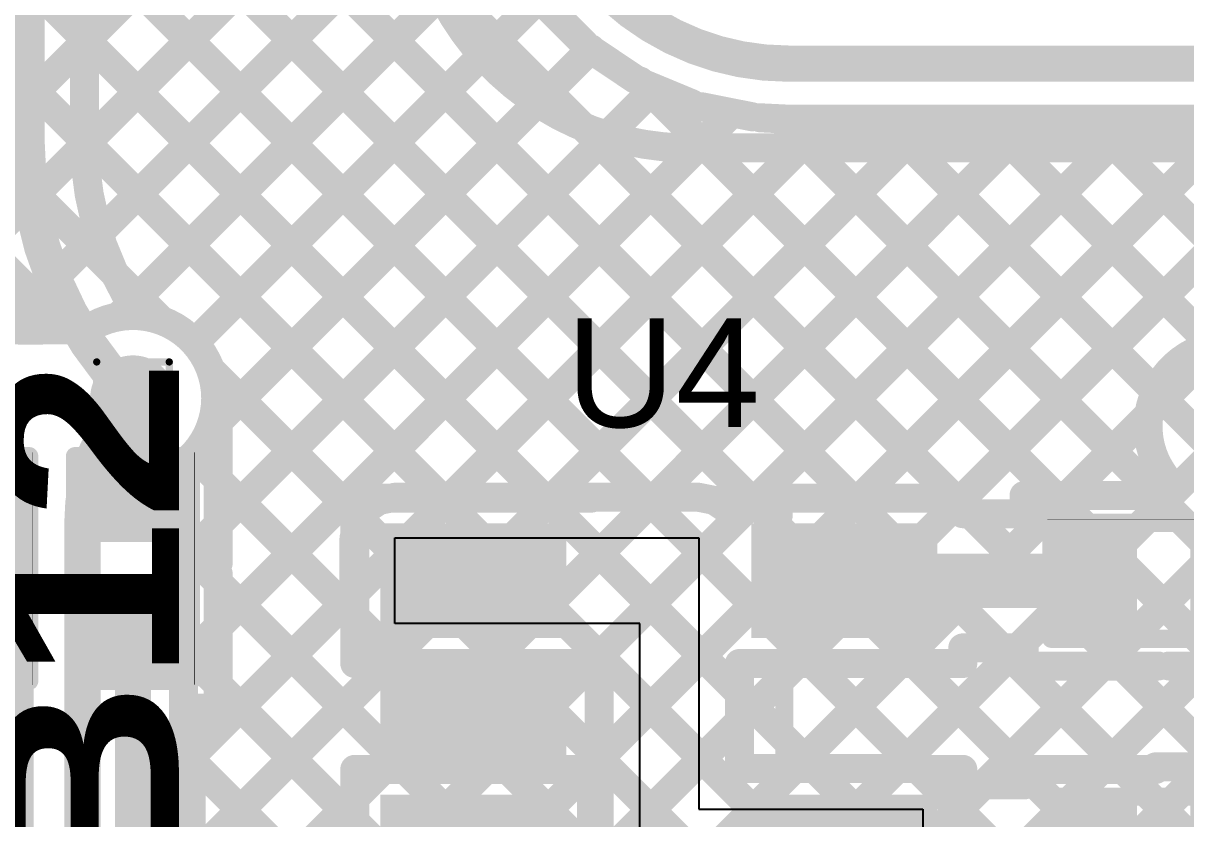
# Model space of a CAD drawing. Header units: inches. Extents: x -17 to 443, y -40 to 218.
# Drawn here: x 104.4 to 112.54, y 156.57 to 162.14 of the extents above; entities that cross this region are included whole.
import ezdxf

# ---------------------------------------------------------------- set-up
doc = ezdxf.new("R2010")
doc.units = ezdxf.units.IN
for name, color, linetype in [('Board Outline', 216, 'Continuous'), ('Bottom Layer', 5, 'Continuous'), ('Drill Drawing', 1, 'Continuous'), ('Fabrication', 76, 'Continuous'), ('Top Layer', 1, 'Continuous'), ('Top Overlay', 2, 'Continuous'), ('Top Paste', 8, 'Continuous'), ('Top Solder', 216, 'Continuous'), ('Via Holes', 16, 'Continuous')]:
    doc.layers.add(name, color=color, linetype=linetype)
doc.styles.add('Arial', font='', dxfattribs={"height": 0.2})
doc.styles.add('Arial Black_Bold', font='', dxfattribs={"height": 0.2})
doc.styles.get('Arial').set_extended_font_data('Arial')
doc.styles.get('Arial Black_Bold').set_extended_font_data('Arial Black', bold=True)

# ---------------------------------------------------------------- blocks, each defined once
blk = doc.blocks.new('S______B______0402_13')
at = {"layer": 'Top Layer'}
for points in [[(-0.6985, -0.3175), (-0.6985, 0.3175), (-0.2413, 0.3175), (-0.2413, -0.3175)], [(0.2413, -0.3175), (0.2413, 0.3175), (0.6985, 0.3175), (0.6985, -0.3175)]]:
    blk.add_hatch(color=1, dxfattribs=at).paths.add_polyline_path(points)
at = {"layer": 'Top Paste'}
for points in [[(-0.6985, -0.3175), (-0.6985, 0.3175), (-0.2413, 0.3175), (-0.2413, -0.3175)], [(0.2413, -0.3175), (0.2413, 0.3175), (0.6985, 0.3175), (0.6985, -0.3175)]]:
    blk.add_hatch(color=8, dxfattribs=at).paths.add_polyline_path(points)
at = {"layer": 'Top Solder'}
for points in [[(-0.7535, -0.3725), (-0.7535, 0.3725), (-0.1863, 0.3725), (-0.1863, -0.3725)], [(0.1863, -0.3725), (0.1863, 0.3725), (0.7535, 0.3725), (0.7535, -0.3725)]]:
    blk.add_hatch(color=216, dxfattribs=at).paths.add_polyline_path(points)
at = {"layer": 'Top Overlay'}
for points, const_width in [([(0.7874, 0.4064), (-0.7874, 0.4064)], 0.127), ([(-0.7874, 0.4064), (-0.7874, -0.4064)], 0.127), ([(0.7874, 0.4064), (0.7874, -0.4064)], 0.127), ([(0.7874, -0.4064), (-0.7874, -0.4064)], 0.127), ([(0.8128, -0.4318), (-0.8128, -0.4318)], 0.00323)]:
    blk.add_lwpolyline(points, dxfattribs=dict(at, const_width=const_width))
for points, const_width in [([(-0.8191, 0.4064, 1), (-0.7556, 0.4064, 1)], 0.0635), ([(-0.8191, 0.4064, 1), (-0.7556, 0.4064, 1)], 0.0635), ([(0.7556, 0.4064, 1), (0.8191, 0.4064, 1)], 0.0635), ([(0.7556, 0.4064, 1), (0.8191, 0.4064, 1)], 0.0635), ([(-0.8191, -0.4064, 1), (-0.7556, -0.4064, 1)], 0.0635), ([(-0.8191, -0.4064, 1), (-0.7556, -0.4064, 1)], 0.0635), ([(0.7556, -0.4064, 1), (0.8191, -0.4064, 1)], 0.0635), ([(0.7556, -0.4064, 1), (0.8191, -0.4064, 1)], 0.0635), ([(-0.8136, -0.4318, 1), (-0.812, -0.4318, 1)], 0.00161), ([(0.812, -0.4318, 1), (0.8136, -0.4318, 1)], 0.00161)]:
    blk.add_lwpolyline(points, format="xyb", close=True, dxfattribs=dict(at, const_width=const_width))
at = {"layer": 'Top Overlay', "style": 'Arial Black_Bold'}
blk.add_text('SB9', height=1.27, rotation=-180, dxfattribs=at).set_placement((-1.1726, 0.4156))
blk = doc.blocks.new('SOT_23_5_83')
at = {"layer": 'Top Layer'}
for points in [[(-1.85, 1.25), (-0.75, 1.25), (-0.75, 0.65), (-1.85, 0.65)], [(0.75, 1.25), (1.85, 1.25), (1.85, 0.65), (0.75, 0.65)], [(-1.85, 0.3), (-0.75, 0.3), (-0.75, -0.3), (-1.85, -0.3)], [(-1.85, -0.65), (-0.75, -0.65), (-0.75, -1.25), (-1.85, -1.25)], [(0.75, -0.65), (1.85, -0.65), (1.85, -1.25), (0.75, -1.25)]]:
    blk.add_hatch(color=1, dxfattribs=at).paths.add_polyline_path(points)
at = {"layer": 'Top Paste'}
for points in [[(-1.85, 1.25), (-0.75, 1.25), (-0.75, 0.65), (-1.85, 0.65)], [(0.75, 1.25), (1.85, 1.25), (1.85, 0.65), (0.75, 0.65)], [(-1.85, 0.3), (-0.75, 0.3), (-0.75, -0.3), (-1.85, -0.3)], [(-1.85, -0.65), (-0.75, -0.65), (-0.75, -1.25), (-1.85, -1.25)], [(0.75, -0.65), (1.85, -0.65), (1.85, -1.25), (0.75, -1.25)]]:
    blk.add_hatch(color=8, dxfattribs=at).paths.add_polyline_path(points)
at = {"layer": 'Top Solder'}
for points in [[(-1.9516, 1.3516), (-0.6484, 1.3516), (-0.6484, 0.5484), (-1.9516, 0.5484)], [(0.6484, 1.3516), (1.9516, 1.3516), (1.9516, 0.5484), (0.6484, 0.5484)], [(-1.9516, 0.4016), (-0.6484, 0.4016), (-0.6484, -0.4016), (-1.9516, -0.4016)], [(-1.9516, -0.5484), (-0.6484, -0.5484), (-0.6484, -1.3516), (-1.9516, -1.3516)], [(0.6484, -0.5484), (1.9516, -0.5484), (1.9516, -1.3516), (0.6484, -1.3516)]]:
    blk.add_hatch(color=216, dxfattribs=at).paths.add_polyline_path(points)
at = {"layer": 'Top Overlay', "const_width": 0.127}
for points in [[(-0.879, 1.4986), (0.8736, 1.4986)], [(-0.879, 1.3986), (-0.879, 1.4986)], [(0.8736, 1.4986), (0.8736, 1.3986)], [(-2.1336, 1.0668), (-2.0066, 0.9398)], [(-2.1336, 0.8128), (-2.1336, 1.0668)], [(-2.1336, 0.8128), (-2.0066, 0.9398)], [(0.88, 0.44), (0.88, -0.418)], [(-0.879, -1.4986), (-0.879, -1.3986)], [(0.8736, -1.4986), (0.8736, -1.3986)], [(-0.879, -1.4986), (0.8736, -1.4986)]]:
    blk.add_lwpolyline(points, dxfattribs=at)
at = {"layer": 'Top Overlay', "const_width": 0.0635}
for points in [[(-0.9108, 1.4986, 1), (-0.8473, 1.4986, 1)], [(-0.9108, 1.4986, 1), (-0.8473, 1.4986, 1)], [(0.8418, 1.4986, 1), (0.9053, 1.4986, 1)], [(0.8418, 1.4986, 1), (0.9053, 1.4986, 1)], [(-0.9108, 1.3986, 1), (-0.8473, 1.3986, 1)], [(0.8418, 1.3986, 1), (0.9053, 1.3986, 1)], [(-2.1654, 1.0668, 1), (-2.1019, 1.0668, 1)], [(-2.1654, 1.0668, 1), (-2.1019, 1.0668, 1)], [(-2.0383, 0.9398, 1), (-1.9748, 0.9398, 1)], [(-2.0383, 0.9398, 1), (-1.9748, 0.9398, 1)], [(-2.1654, 0.8128, 1), (-2.1019, 0.8128, 1)], [(-2.1654, 0.8128, 1), (-2.1019, 0.8128, 1)], [(0.8483, 0.44, 1), (0.9118, 0.44, 1)], [(0.8483, -0.418, 1), (0.9118, -0.418, 1)], [(-0.9108, -1.3986, 1), (-0.8473, -1.3986, 1)], [(0.8418, -1.3986, 1), (0.9053, -1.3986, 1)], [(-0.9108, -1.4986, 1), (-0.8473, -1.4986, 1)], [(-0.9108, -1.4986, 1), (-0.8473, -1.4986, 1)], [(0.8418, -1.4986, 1), (0.9053, -1.4986, 1)], [(0.8418, -1.4986, 1), (0.9053, -1.4986, 1)]]:
    blk.add_lwpolyline(points, format="xyb", close=True, dxfattribs=at)
blk = doc.blocks.new('S______B______0402_137')
at = {"layer": 'Top Layer'}
for points in [[(-0.6985, -0.3175), (-0.6985, 0.3175), (-0.2413, 0.3175), (-0.2413, -0.3175)], [(0.2413, -0.3175), (0.2413, 0.3175), (0.6985, 0.3175), (0.6985, -0.3175)]]:
    blk.add_hatch(color=1, dxfattribs=at).paths.add_polyline_path(points)
at = {"layer": 'Top Paste'}
for points in [[(-0.6985, -0.3175), (-0.6985, 0.3175), (-0.2413, 0.3175), (-0.2413, -0.3175)], [(0.2413, -0.3175), (0.2413, 0.3175), (0.6985, 0.3175), (0.6985, -0.3175)]]:
    blk.add_hatch(color=8, dxfattribs=at).paths.add_polyline_path(points)
at = {"layer": 'Top Solder'}
for points in [[(-0.7535, -0.3725), (-0.7535, 0.3725), (-0.1863, 0.3725), (-0.1863, -0.3725)], [(0.1863, -0.3725), (0.1863, 0.3725), (0.7535, 0.3725), (0.7535, -0.3725)]]:
    blk.add_hatch(color=216, dxfattribs=at).paths.add_polyline_path(points)
at = {"layer": 'Top Overlay'}
for points, const_width in [([(-0.7874, 0.4064), (0.7874, 0.4064)], 0.127), ([(-0.7874, -0.4064), (-0.7874, 0.4064)], 0.127), ([(0.7874, -0.4064), (0.7874, 0.4064)], 0.127), ([(-0.7874, -0.4064), (0.7874, -0.4064)], 0.127), ([(-0.8128, -0.4318), (0.8128, -0.4318)], 0.00323)]:
    blk.add_lwpolyline(points, dxfattribs=dict(at, const_width=const_width))
for points, const_width in [([(-0.8191, 0.4064, 1), (-0.7556, 0.4064, 1)], 0.0635), ([(-0.8191, 0.4064, 1), (-0.7556, 0.4064, 1)], 0.0635), ([(0.7556, 0.4064, 1), (0.8191, 0.4064, 1)], 0.0635), ([(0.7556, 0.4064, 1), (0.8191, 0.4064, 1)], 0.0635), ([(-0.8191, -0.4064, 1), (-0.7556, -0.4064, 1)], 0.0635), ([(-0.8191, -0.4064, 1), (-0.7556, -0.4064, 1)], 0.0635), ([(0.7556, -0.4064, 1), (0.8191, -0.4064, 1)], 0.0635), ([(0.7556, -0.4064, 1), (0.8191, -0.4064, 1)], 0.0635), ([(-0.8136, -0.4318, 1), (-0.812, -0.4318, 1)], 0.00161), ([(0.812, -0.4318, 1), (0.8136, -0.4318, 1)], 0.00161)]:
    blk.add_lwpolyline(points, format="xyb", close=True, dxfattribs=dict(at, const_width=const_width))
blk = doc.blocks.new('S______B______0402_151')
at = {"layer": 'Top Layer'}
for points in [[(-0.6985, -0.3175), (-0.6985, 0.3175), (-0.2413, 0.3175), (-0.2413, -0.3175)], [(0.2413, -0.3175), (0.2413, 0.3175), (0.6985, 0.3175), (0.6985, -0.3175)]]:
    blk.add_hatch(color=1, dxfattribs=at).paths.add_polyline_path(points)
at = {"layer": 'Top Paste'}
for points in [[(-0.6985, -0.3175), (-0.6985, 0.3175), (-0.2413, 0.3175), (-0.2413, -0.3175)], [(0.2413, -0.3175), (0.2413, 0.3175), (0.6985, 0.3175), (0.6985, -0.3175)]]:
    blk.add_hatch(color=8, dxfattribs=at).paths.add_polyline_path(points)
at = {"layer": 'Top Solder'}
for points in [[(-0.7535, -0.3725), (-0.7535, 0.3725), (-0.1863, 0.3725), (-0.1863, -0.3725)], [(0.1863, -0.3725), (0.1863, 0.3725), (0.7535, 0.3725), (0.7535, -0.3725)]]:
    blk.add_hatch(color=216, dxfattribs=at).paths.add_polyline_path(points)
at = {"layer": 'Top Overlay'}
for points, const_width in [([(-0.7874, 0.4064), (0.7874, 0.4064)], 0.127), ([(-0.7874, 0.4064), (-0.7874, -0.4064)], 0.127), ([(0.7874, 0.4064), (0.7874, -0.4064)], 0.127), ([(-0.7874, -0.4064), (0.7874, -0.4064)], 0.127), ([(-0.8128, -0.4318), (0.8128, -0.4318)], 0.00323)]:
    blk.add_lwpolyline(points, dxfattribs=dict(at, const_width=const_width))
for points, const_width in [([(-0.8191, 0.4064, 1), (-0.7556, 0.4064, 1)], 0.0635), ([(-0.8191, 0.4064, 1), (-0.7556, 0.4064, 1)], 0.0635), ([(0.7556, 0.4064, 1), (0.8191, 0.4064, 1)], 0.0635), ([(0.7556, 0.4064, 1), (0.8191, 0.4064, 1)], 0.0635), ([(-0.8191, -0.4064, 1), (-0.7556, -0.4064, 1)], 0.0635), ([(-0.8191, -0.4064, 1), (-0.7556, -0.4064, 1)], 0.0635), ([(0.7556, -0.4064, 1), (0.8191, -0.4064, 1)], 0.0635), ([(0.7556, -0.4064, 1), (0.8191, -0.4064, 1)], 0.0635), ([(-0.8136, -0.4318, 1), (-0.812, -0.4318, 1)], 0.00161), ([(0.812, -0.4318, 1), (0.8136, -0.4318, 1)], 0.00161)]:
    blk.add_lwpolyline(points, format="xyb", close=True, dxfattribs=dict(at, const_width=const_width))
blk = doc.blocks.new('S______B______0402_152')
at = {"layer": 'Top Layer'}
for points in [[(-0.6985, -0.3175), (-0.6985, 0.3175), (-0.2413, 0.3175), (-0.2413, -0.3175)], [(0.2413, -0.3175), (0.2413, 0.3175), (0.6985, 0.3175), (0.6985, -0.3175)]]:
    blk.add_hatch(color=1, dxfattribs=at).paths.add_polyline_path(points)
at = {"layer": 'Top Paste'}
for points in [[(-0.6985, -0.3175), (-0.6985, 0.3175), (-0.2413, 0.3175), (-0.2413, -0.3175)], [(0.2413, -0.3175), (0.2413, 0.3175), (0.6985, 0.3175), (0.6985, -0.3175)]]:
    blk.add_hatch(color=8, dxfattribs=at).paths.add_polyline_path(points)
at = {"layer": 'Top Solder'}
for points in [[(-0.7535, -0.3725), (-0.7535, 0.3725), (-0.1863, 0.3725), (-0.1863, -0.3725)], [(0.1863, -0.3725), (0.1863, 0.3725), (0.7535, 0.3725), (0.7535, -0.3725)]]:
    blk.add_hatch(color=216, dxfattribs=at).paths.add_polyline_path(points)
at = {"layer": 'Top Overlay'}
for points, const_width in [([(-0.7874, 0.4064), (-0.7874, -0.4064)], 0.127), ([(-0.7874, 0.4064), (0.7874, 0.4064)], 0.127), ([(0.7874, 0.4064), (0.7874, -0.4064)], 0.127), ([(-0.7874, -0.4064), (0.7874, -0.4064)], 0.127), ([(-0.8128, -0.4318), (0.8128, -0.4318)], 0.00323)]:
    blk.add_lwpolyline(points, dxfattribs=dict(at, const_width=const_width))
for points, const_width in [([(-0.8191, 0.4064, 1), (-0.7556, 0.4064, 1)], 0.0635), ([(-0.8191, 0.4064, 1), (-0.7556, 0.4064, 1)], 0.0635), ([(0.7556, 0.4064, 1), (0.8191, 0.4064, 1)], 0.0635), ([(0.7556, 0.4064, 1), (0.8191, 0.4064, 1)], 0.0635), ([(-0.8191, -0.4064, 1), (-0.7556, -0.4064, 1)], 0.0635), ([(-0.8191, -0.4064, 1), (-0.7556, -0.4064, 1)], 0.0635), ([(0.7556, -0.4064, 1), (0.8191, -0.4064, 1)], 0.0635), ([(0.7556, -0.4064, 1), (0.8191, -0.4064, 1)], 0.0635), ([(-0.8136, -0.4318, 1), (-0.812, -0.4318, 1)], 0.00161), ([(0.812, -0.4318, 1), (0.8136, -0.4318, 1)], 0.00161)]:
    blk.add_lwpolyline(points, format="xyb", close=True, dxfattribs=dict(at, const_width=const_width))

msp = doc.modelspace()

# ---------------------------------------------------------------- hatches: boundary and pattern name
at = {"layer": 'Bottom Layer'}
h = msp.add_hatch(color=5, dxfattribs=at)
edge = h.paths.add_edge_path()
edge.add_arc((105.1657, 159.5133), 0.3, 0, 360)
at = {"layer": 'Top Layer'}
h = msp.add_hatch(color=1, dxfattribs=at)
edge = h.paths.add_edge_path()
edge.add_arc((105.1657, 159.5133), 0.3, 0, 360)
at = {"layer": 'Via Holes'}
h = msp.add_hatch(color=7, dxfattribs=at)
edge = h.paths.add_edge_path()
edge.add_arc((105.1657, 159.5133), 0.15, 0, 360)

# ---------------------------------------------------------------- linework, layer by layer
at = {"layer": 'Board Outline', "const_width": 0.127}
msp.add_lwpolyline([(109.7558, 161.8565, -0.414214), (107.9393, 163.6729)], format="xyb", dxfattribs=at)
msp.add_lwpolyline([(109.7558, 161.8565), (114.3968, 161.8565)], dxfattribs=at)
at = {"layer": 'Board Outline', "const_width": 0.0635}
msp.add_lwpolyline([(109.724, 161.8565, 1), (109.7875, 161.8565, 1)], format="xyb", close=True, dxfattribs=at)
msp.add_lwpolyline([(109.724, 161.8565, 1), (109.7875, 161.8565, 1)], format="xyb", close=True, dxfattribs=at)
at = {"layer": 'Bottom Layer'}
for points, const_width in [([(99.2519, 165.4522), (104.7131, 159.9911)], 0.2032), ([(99.9703, 165.4522), (105.3654, 160.0572)], 0.2032), ([(101.3518, 165.5077), (116.192, 150.6674)], 0.2032), ([(102.0702, 165.5077), (116.192, 151.3858)], 0.2032), ([(102.7886, 165.5077), (116.192, 152.1042)], 0.2032), ([(103.507, 165.5077), (116.192, 152.8227)], 0.2032), ([(100.7553, 165.3857), (116.192, 149.949)], 0.2032), ([(102.095, 159.991), (107.0791, 164.9751)], 0.2032), ([(102.9149, 160.0925), (107.1215, 164.299)], 0.2032), ([(103.5319, 159.991), (107.1215, 163.5806)], 0.2032), ([(104.2911, 160.0318), (107.1477, 162.8884)], 0.2032), ([(105.0608, 160.0831), (107.3229, 162.3452)], 0.2032), ([(105.5967, 159.9005), (107.6124, 161.9162)], 0.2032), ([(105.6972, 159.2826), (107.998, 161.5834)], 0.2032), ([(108.3198, 161.4133), (116.192, 153.5411)], 0.2032), ([(105.5188, 158.3858), (108.4862, 161.3532)], 0.2032), ([(105.5188, 154.7936), (111.991, 161.2659)], 0.2032), ([(105.5188, 155.5121), (111.2726, 161.2659)], 0.2032), ([(105.5188, 154.0752), (112.7094, 161.2659)], 0.2032), ([(105.5188, 156.9489), (109.8357, 161.2659)], 0.2032), ([(105.5188, 157.6673), (109.1173, 161.2659)], 0.2032), ([(105.5188, 156.2305), (110.5541, 161.2659)], 0.2032), ([(105.5188, 153.3568), (113.4278, 161.2659)], 0.2032), ([(106.7748, 153.8944), (114.1462, 161.2659)], 0.2032), ([(109.0619, 161.2659), (114.2422, 161.2659)], 0.2032), ([(109.1857, 161.2659), (116.192, 154.2595)], 0.2032), ([(109.9041, 161.2659), (116.192, 154.9779)], 0.2032), ([(110.6225, 161.2659), (116.192, 155.6963)], 0.2032), ([(111.3409, 161.2659), (116.192, 156.4148)], 0.2032), ([(112.0594, 161.2659), (116.192, 157.1332)], 0.2032), ([(107.0615, 153.4628), (114.7871, 161.1883)], 0.2032), ([(106.9564, 152.6392), (115.2825, 160.9653)], 0.2032), ([(106.9564, 151.9208), (115.6747, 160.6391)], 0.2032), ([(106.9564, 151.2023), (115.9714, 160.2173)], 0.2032), ([(104.3605, 159.991), (104.8379, 159.9911)], 0.2032), ([(105.7096, 159.713), (114.1626, 151.26)], 0.2032), ([(105.5878, 159.1164), (113.5348, 151.1694)], 0.2032), ([(105.5188, 159.0539), (105.5188, 139.2717)], 0.2032), ([(104.3442, 139.5644), (104.3442, 158.7611)], 0.254), ([(104.8124, 139.6652), (104.8124, 158.6603)], 0.254), ([(105.5188, 158.467), (112.8164, 151.1694)], 0.2032), ([(105.5188, 157.7486), (112.098, 151.1694)], 0.2032), ([(105.5188, 157.0301), (111.3795, 151.1694)], 0.2032)]:
    msp.add_lwpolyline(points, dxfattribs=dict(at, const_width=const_width))
for points, const_width in [([(107.5619, 161.9753, -0.049133), (107.3506, 162.2915)], 0.2032), ([(107.8309, 161.7063, -0.049133), (107.5619, 161.9753)], 0.2032), ([(108.1472, 161.4949, -0.049133), (107.8309, 161.7063)], 0.2032), ([(108.4986, 161.3494, -0.049133), (108.1472, 161.4949)], 0.2032), ([(108.8717, 161.2752, -0.049133), (108.4986, 161.3494)], 0.2032), ([(109.0617, 161.2659, -0.024524), (108.8717, 161.2752)], 0.2032), ([(103.7049, 159.991, -0.310067), (104.3605, 159.991)], 0.2032), ([(104.8379, 159.9911, -0.603531), (105.7451, 159.5133)], 0.2032), ([(104.8124, 158.6603, -0.198682), (105.1649, 159.5125)], 0.254), ([(105.1649, 159.5125, -0.000221), (105.1657, 159.5133)], 0.254), ([(105.7451, 159.5133, -0.23297), (105.5188, 159.0539)], 0.2032), ([(104.2471, 159.2052, -0.1081), (104.3442, 158.7611)], 0.254)]:
    msp.add_lwpolyline(points, format="xyb", dxfattribs=dict(at, const_width=const_width))
for points, const_width in [([(107.5111, 161.9753, 1), (107.6127, 161.9753, 1)], 0.1016), ([(107.5111, 161.9753, 1), (107.6127, 161.9753, 1)], 0.1016), ([(107.5616, 161.9162, 1), (107.6632, 161.9162, 1)], 0.1016), ([(107.7801, 161.7063, 1), (107.8817, 161.7063, 1)], 0.1016), ([(107.7801, 161.7063, 1), (107.8817, 161.7063, 1)], 0.1016), ([(107.9472, 161.5834, 1), (108.0488, 161.5834, 1)], 0.1016), ([(108.0964, 161.4949, 1), (108.198, 161.4949, 1)], 0.1016), ([(108.0964, 161.4949, 1), (108.198, 161.4949, 1)], 0.1016), ([(108.269, 161.4133, 1), (108.3706, 161.4133, 1)], 0.1016), ([(108.4354, 161.3532, 1), (108.537, 161.3532, 1)], 0.1016), ([(108.4478, 161.3494, 1), (108.5494, 161.3494, 1)], 0.1016), ([(108.4478, 161.3494, 1), (108.5494, 161.3494, 1)], 0.1016), ([(108.8209, 161.2752, 1), (108.9225, 161.2752, 1)], 0.1016), ([(108.8209, 161.2752, 1), (108.9225, 161.2752, 1)], 0.1016), ([(109.0109, 161.2659, 1), (109.1125, 161.2659, 1)], 0.1016), ([(109.0111, 161.2659, 1), (109.1127, 161.2659, 1)], 0.1016), ([(109.0665, 161.2659, 1), (109.1681, 161.2659, 1)], 0.1016), ([(109.1349, 161.2659, 1), (109.2365, 161.2659, 1)], 0.1016), ([(109.7849, 161.2659, 1), (109.8865, 161.2659, 1)], 0.1016), ([(109.8533, 161.2659, 1), (109.9549, 161.2659, 1)], 0.1016), ([(110.5033, 161.2659, 1), (110.6049, 161.2659, 1)], 0.1016), ([(110.5717, 161.2659, 1), (110.6733, 161.2659, 1)], 0.1016), ([(111.2218, 161.2659, 1), (111.3234, 161.2659, 1)], 0.1016), ([(111.2901, 161.2659, 1), (111.3917, 161.2659, 1)], 0.1016), ([(111.9402, 161.2659, 1), (112.0418, 161.2659, 1)], 0.1016), ([(112.0086, 161.2659, 1), (112.1102, 161.2659, 1)], 0.1016), ([(105.01, 160.0831, 1), (105.1116, 160.0831, 1)], 0.1016), ([(104.3097, 159.991, 1), (104.4113, 159.991, 1)], 0.1016), ([(104.3097, 159.991, 1), (104.4113, 159.991, 1)], 0.1016), ([(104.6623, 159.9911, 1), (104.7639, 159.9911, 1)], 0.1016), ([(104.7871, 159.9911, 1), (104.8887, 159.9911, 1)], 0.1016), ([(104.7871, 159.9911, 1), (104.8887, 159.9911, 1)], 0.1016), ([(105.3146, 160.0572, 1), (105.4162, 160.0572, 1)], 0.1016), ([(105.5459, 159.9005, 1), (105.6475, 159.9005, 1)], 0.1016), ([(105.6588, 159.713, 1), (105.7604, 159.713, 1)], 0.1016), ([(105.1014, 159.5125, 1), (105.2284, 159.5125, 1)], 0.127), ([(105.1014, 159.5125, 1), (105.2284, 159.5125, 1)], 0.127), ([(105.1022, 159.5133, 1), (105.2292, 159.5133, 1)], 0.127), ([(105.6943, 159.5133, 1), (105.7959, 159.5133, 1)], 0.1016), ([(105.6943, 159.5133, 1), (105.7959, 159.5133, 1)], 0.1016), ([(105.6464, 159.2826, 1), (105.748, 159.2826, 1)], 0.1016), ([(105.537, 159.1164, 1), (105.6386, 159.1164, 1)], 0.1016), ([(105.468, 159.0539, 1), (105.5696, 159.0539, 1)], 0.1016), ([(105.468, 159.0539, 1), (105.5696, 159.0539, 1)], 0.1016), ([(104.2807, 158.7611, 1), (104.4077, 158.7611, 1)], 0.127), ([(104.2807, 158.7611, 1), (104.4077, 158.7611, 1)], 0.127), ([(104.7489, 158.6603, 1), (104.8759, 158.6603, 1)], 0.127), ([(104.7489, 158.6603, 1), (104.8759, 158.6603, 1)], 0.127), ([(105.468, 158.467, 1), (105.5696, 158.467, 1)], 0.1016), ([(105.468, 158.3858, 1), (105.5696, 158.3858, 1)], 0.1016), ([(105.468, 157.7486, 1), (105.5696, 157.7486, 1)], 0.1016), ([(105.468, 157.6673, 1), (105.5696, 157.6673, 1)], 0.1016), ([(105.468, 157.0301, 1), (105.5696, 157.0301, 1)], 0.1016), ([(105.468, 156.9489, 1), (105.5696, 156.9489, 1)], 0.1016)]:
    msp.add_lwpolyline(points, format="xyb", close=True, dxfattribs=dict(at, const_width=const_width))
at = {"layer": 'Drill Drawing', "const_width": 0.0508}
for points in [[(104.9117, 159.7673), (105.4197, 159.7673)], [(104.9117, 159.2593), (104.9117, 159.7673)], [(105.4197, 159.2593), (105.4197, 159.7673)], [(104.9117, 159.2593), (105.4197, 159.2593)]]:
    msp.add_lwpolyline(points, dxfattribs=at)
at = {"layer": 'Drill Drawing', "const_width": 0.0254}
for points in [[(104.899, 159.7673, 1), (104.9244, 159.7673, 1)], [(104.899, 159.7673, 1), (104.9244, 159.7673, 1)], [(105.407, 159.7673, 1), (105.4324, 159.7673, 1)], [(105.407, 159.7673, 1), (105.4324, 159.7673, 1)], [(104.899, 159.2593, 1), (104.9244, 159.2593, 1)], [(104.899, 159.2593, 1), (104.9244, 159.2593, 1)], [(105.407, 159.2593, 1), (105.4324, 159.2593, 1)], [(105.407, 159.2593, 1), (105.4324, 159.2593, 1)]]:
    msp.add_lwpolyline(points, format="xyb", close=True, dxfattribs=at)
at = {"layer": 'Fabrication', "const_width": 0.254}
msp.add_lwpolyline([(109.7558, 161.8565, -0.414214), (107.9393, 163.6729)], format="xyb", dxfattribs=at)
msp.add_lwpolyline([(109.7558, 161.8565), (114.3968, 161.8565)], dxfattribs=at)
at = {"layer": 'Fabrication', "const_width": 0.127}
msp.add_lwpolyline([(109.6923, 161.8565, 1), (109.8193, 161.8565, 1)], format="xyb", close=True, dxfattribs=at)
msp.add_lwpolyline([(109.6923, 161.8565, 1), (109.8193, 161.8565, 1)], format="xyb", close=True, dxfattribs=at)
at = {"layer": 'Top Layer'}
for p, q in [((106.9987, 157.9345), (106.9987, 158.5345)), ((106.9987, 158.5345), (109.1283, 158.5345)), ((109.1283, 158.5345), (109.1283, 156.6345)), ((108.7164, 157.9345), (106.9987, 157.9345)), ((108.7164, 156.0345), (108.7164, 157.9345)), ((109.1283, 156.6345), (110.6987, 156.6345)), ((110.6987, 156.6345), (110.6987, 156.0345))]:
    msp.add_line(p, q, dxfattribs=at)
for points, const_width in [([(101.2357, 168.4974), (110.9192, 158.8139)], 0.2032), ([(104.8267, 162.0042), (107.5509, 164.7284)], 0.2032), ([(104.8248, 164.1899), (110.2008, 158.8139)], 0.2032), ([(104.8268, 161.2859), (107.5509, 164.0099)], 0.2032), ([(104.4203, 161.3108), (104.4203, 163.7121)], 0.254), ([(104.8267, 161.3108), (104.8267, 163.7121)], 0.2032), ([(104.8267, 163.4696), (109.4824, 158.8139)], 0.2032), ([(104.9262, 160.6668), (107.5855, 163.3262)], 0.2032), ([(105.1536, 160.1758), (107.7512, 162.7735)], 0.2032), ([(104.8267, 162.7512), (108.7585, 158.8194)], 0.2032), ([(105.5967, 159.9005), (108.0175, 162.3214)], 0.2032), ([(108.077, 162.2459), (108.3287, 161.9941)], 0.2032), ([(104.8267, 162.0328), (108.04, 158.8194)], 0.2032), ([(105.7127, 159.2981), (108.374, 161.9594)], 0.2032), ([(108.3876, 161.9458), (108.6837, 161.748)], 0.2032), ([(108.7176, 161.7339), (111.6201, 158.8314)], 0.2032), ([(108.7509, 161.7121), (109.0798, 161.5758)], 0.2032), ([(105.7626, 158.6296), (108.8175, 161.6845)], 0.2032), ([(109.1527, 161.5537), (109.502, 161.4842)], 0.2032), ([(105.7626, 157.9111), (109.3633, 161.5118)], 0.2032), ([(105.7626, 157.9111), (109.3633, 161.5118)], 0.2032), ([(107.3892, 158.8194), (110.0379, 161.468)], 0.2032), ([(108.1077, 158.8194), (110.7563, 161.468)], 0.2032), ([(108.8261, 158.8194), (111.4747, 161.468)], 0.2032), ([(109.539, 158.8139), (112.1931, 161.468)], 0.2032), ([(109.5587, 161.4772), (109.7367, 161.4685)], 0.2032), ([(109.6997, 161.4703), (112.3385, 158.8314)], 0.2032), ([(109.7558, 161.468), (114.3968, 161.468)], 0.2032), ([(110.2575, 158.8139), (112.9116, 161.468)], 0.2032), ([(110.4204, 161.468), (112.329, 159.5593)], 0.2032), ([(110.9759, 158.8139), (113.63, 161.468)], 0.2032), ([(111.1388, 161.468), (112.7259, 159.8809)], 0.2032), ([(111.8572, 161.468), (116.5479, 156.7773)], 0.2032), ([(112.5756, 161.468), (116.5479, 157.4957)], 0.2032), ([(104.8267, 161.3143), (107.3216, 158.8194)], 0.2032), ([(105.0384, 160.3842), (105.3654, 160.0572)], 0.2032), ([(105.1657, 158.8409), (105.1657, 159.5133)], 0.508), ([(105.7096, 159.713), (106.7193, 158.7033)], 0.2032), ([(105.1642, 159.5148), (105.1657, 159.5133)], 0.254), ([(111.7118, 158.8314), (112.2818, 159.4014)], 0.2032), ([(105.7626, 158.3583), (105.7626, 159.2981)], 0.2032), ([(105.7626, 158.9416), (106.7138, 157.9903)], 0.2032), ([(112.385, 158.8314), (112.385, 158.977)], 0.2032), ([(106.7193, 158.8139), (106.9712, 158.8139)], 0.2032), ([(106.7193, 158.562), (106.7193, 158.8139)], 0.2032), ([(106.7973, 158.7359), (106.8897, 158.7977)], 0.2032), ([(106.8897, 158.7977), (106.9712, 158.8139)], 0.2032), ([(106.9712, 158.8139), (108.3781, 158.8139)], 0.2032), ([(106.9987, 158.8194), (109.1283, 158.8194)], 0.2032), ([(109.1283, 158.8194), (109.2373, 158.7977)], 0.2032), ([(109.2373, 158.7977), (109.3193, 158.7429)], 0.2032), ([(109.3193, 158.8139), (110.9781, 158.8139)], 0.2032), ([(110.9192, 158.8139), (110.9781, 158.755)], 0.2032), ([(110.9781, 158.7044), (110.9781, 158.8139)], 0.2032), ([(111.4071, 158.8314), (112.3469, 158.8314)], 0.2032), ([(111.4071, 158.7044), (111.4071, 158.8314)], 0.2032), ([(106.7355, 158.6435), (106.7973, 158.7359)], 0.2032), ([(110.9781, 158.7044), (111.4071, 158.7044)], 0.2032), ([(106.7193, 158.562), (106.7355, 158.6435)], 0.2032), ([(106.7138, 157.9345), (106.7138, 158.5345)], 0.2032), ([(106.7193, 157.907), (106.7193, 158.562)], 0.2032), ([(105.7626, 157.3423), (105.7626, 158.2821)], 0.2032), ([(110.1487, 158.2345), (111.8967, 158.2345)], 0.381), ([(105.7626, 158.2231), (107.0718, 156.9139)], 0.2032), ([(105.5721, 157.0022), (106.7138, 158.144)], 0.2032), ([(106.7193, 157.907), (106.7355, 157.8255)], 0.2032), ([(106.7193, 157.6551), (106.7193, 157.907)], 0.2032), ([(105.1657, 153.9577), (105.1657, 157.8369)], 0.254), ([(106.7355, 157.8255), (106.7973, 157.7331)], 0.2032), ([(106.7973, 157.7331), (106.8897, 157.6713)], 0.2032), ([(110.5182, 156.9194), (111.3634, 157.7646)], 0.2032), ([(110.9781, 157.7646), (111.4071, 157.7646)], 0.2032), ([(110.9781, 157.6551), (110.9781, 157.7646)], 0.2032), ([(111.2501, 157.7646), (112.1017, 156.913)], 0.2032), ([(111.4071, 157.6376), (111.4071, 157.7646)], 0.2032), ([(105.5721, 156.2838), (106.9434, 157.6551)], 0.2032), ([(106.7193, 157.6551), (106.9712, 157.6551)], 0.2032), ([(106.8897, 157.6713), (106.9712, 157.6551)], 0.2032), ([(106.9206, 156.9139), (107.6563, 157.6496)], 0.2032), ([(106.9712, 157.6551), (108.3781, 157.6551)], 0.2032), ([(106.9987, 157.6496), (108.4316, 157.6496)], 0.2032), ([(107.0545, 157.6496), (107.7903, 156.9139)], 0.2032), ([(107.639, 156.9139), (108.3748, 157.6496)], 0.2032), ([(107.773, 157.6496), (108.4316, 156.991)], 0.2032), ([(108.4316, 156.0345), (108.4316, 157.6496)], 0.2032), ([(109.4131, 157.6551), (110.9781, 157.6551)], 0.2032), ([(109.4131, 157.2512), (109.8171, 157.6551)], 0.2032), ([(109.4131, 156.9194), (109.4131, 157.6551)], 0.2032), ([(109.7998, 156.9194), (110.5355, 157.6551)], 0.2032), ([(109.9227, 157.6551), (110.6585, 156.9194)], 0.2032), ([(110.6412, 157.6551), (111.4071, 156.8892)], 0.2032), ([(111.1216, 156.8044), (111.9548, 157.6376)], 0.2032), ([(111.4071, 157.6376), (112.3469, 157.6376)], 0.2032), ([(111.9487, 156.913), (112.6733, 157.6376)], 0.2032), ([(112.0955, 157.6376), (112.8017, 156.9314)], 0.2032), ([(112.4231, 157.6376), (113.3629, 157.6376)], 0.2032), ([(105.7626, 157.5047), (106.7193, 156.548)], 0.2032), ([(109.4131, 157.4463), (109.94, 156.9194)], 0.2032), ([(105.5721, 157.3423), (105.7626, 157.3423)], 0.2032), ([(105.5721, 153.9577), (105.5721, 157.3423)], 0.2032), ([(105.5721, 156.9768), (106.7193, 155.8296)], 0.2032), ([(108.3575, 156.9139), (108.4316, 156.988)], 0.2032), ([(106.7193, 156.9139), (108.3781, 156.9139)], 0.2032), ([(106.7193, 155.7551), (106.7193, 156.9139)], 0.2032), ([(108.3781, 155.7551), (108.3781, 156.9139)], 0.2032), ([(109.4131, 156.9194), (110.6987, 156.9194)], 0.2032), ([(110.7262, 156.9139), (110.9781, 156.9139)], 0.2032), ([(110.7262, 156.9139), (110.8077, 156.8977)], 0.2032), ([(110.8077, 156.8977), (110.9001, 156.8359)], 0.2032), ([(110.9781, 156.8044), (110.9781, 156.9139)], 0.2032), ([(111.4071, 156.913), (112.3285, 156.913)], 0.2032), ([(111.4071, 156.8044), (111.4071, 156.913)], 0.2032), ([(112.3285, 156.9314), (114.2954, 156.9314)], 0.2032), ([(110.9781, 156.8044), (111.4071, 156.8044)], 0.2032), ([(105.5721, 155.5654), (106.7193, 156.7126)], 0.2032)]:
    msp.add_lwpolyline(points, dxfattribs=dict(at, const_width=const_width))
for points, const_width in [([(104.7759, 162.0328, 1), (104.8775, 162.0328, 1)], 0.1016), ([(104.7759, 162.0042, 1), (104.8775, 162.0042, 1)], 0.1016), ([(108.2779, 161.9941, 1), (108.3795, 161.9941, 1)], 0.1016), ([(108.3232, 161.9594, 1), (108.4248, 161.9594, 1)], 0.1016), ([(108.3368, 161.9458, 1), (108.4384, 161.9458, 1)], 0.1016), ([(108.6329, 161.748, 1), (108.7345, 161.748, 1)], 0.1016), ([(108.6668, 161.7339, 1), (108.7684, 161.7339, 1)], 0.1016), ([(108.7001, 161.7121, 1), (108.8017, 161.7121, 1)], 0.1016), ([(108.7667, 161.6845, 1), (108.8683, 161.6845, 1)], 0.1016), ([(109.029, 161.5758, 1), (109.1306, 161.5758, 1)], 0.1016), ([(109.1019, 161.5537, 1), (109.2035, 161.5537, 1)], 0.1016), ([(109.3125, 161.5118, 1), (109.4141, 161.5118, 1)], 0.1016), ([(109.3125, 161.5118, 1), (109.4141, 161.5118, 1)], 0.1016), ([(109.4512, 161.4842, 1), (109.5528, 161.4842, 1)], 0.1016), ([(109.5079, 161.4772, 1), (109.6095, 161.4772, 1)], 0.1016), ([(109.6489, 161.4703, 1), (109.7505, 161.4703, 1)], 0.1016), ([(109.6859, 161.4685, 1), (109.7875, 161.4685, 1)], 0.1016), ([(109.705, 161.468, 1), (109.8066, 161.468, 1)], 0.1016), ([(109.9871, 161.468, 1), (110.0887, 161.468, 1)], 0.1016), ([(110.3696, 161.468, 1), (110.4712, 161.468, 1)], 0.1016), ([(110.7055, 161.468, 1), (110.8071, 161.468, 1)], 0.1016), ([(111.088, 161.468, 1), (111.1896, 161.468, 1)], 0.1016), ([(111.4239, 161.468, 1), (111.5255, 161.468, 1)], 0.1016), ([(111.8064, 161.468, 1), (111.908, 161.468, 1)], 0.1016), ([(112.1423, 161.468, 1), (112.2439, 161.468, 1)], 0.1016), ([(112.5248, 161.468, 1), (112.6264, 161.468, 1)], 0.1016), ([(104.3568, 161.3108, 1), (104.4838, 161.3108, 1)], 0.127), ([(104.3568, 161.3108, 1), (104.4838, 161.3108, 1)], 0.127), ([(104.7759, 161.3143, 1), (104.8775, 161.3143, 1)], 0.1016), ([(104.7759, 161.3108, 1), (104.8775, 161.3108, 1)], 0.1016), ([(104.7759, 161.3108, 1), (104.8775, 161.3108, 1)], 0.1016), ([(104.776, 161.2859, 1), (104.8776, 161.2859, 1)], 0.1016), ([(104.8754, 160.6668, 1), (104.977, 160.6668, 1)], 0.1016), ([(104.9876, 160.3842, 1), (105.0892, 160.3842, 1)], 0.1016), ([(105.1028, 160.1758, 1), (105.2044, 160.1758, 1)], 0.1016), ([(105.1589, 160.091, 1), (105.2605, 160.091, 1)], 0.1016), ([(105.1589, 160.091, 1), (105.2605, 160.091, 1)], 0.1016), ([(105.3146, 160.0572, 1), (105.4162, 160.0572, 1)], 0.1016), ([(105.5459, 159.9005, 1), (105.6475, 159.9005, 1)], 0.1016), ([(105.0387, 159.5133, 1), (105.2927, 159.5133, 1)], 0.254), ([(105.6588, 159.713, 1), (105.7604, 159.713, 1)], 0.1016), ([(105.1007, 159.5148, 1), (105.2277, 159.5148, 1)], 0.127), ([(105.1007, 159.5148, 1), (105.2277, 159.5148, 1)], 0.127), ([(105.1022, 159.5133, 1), (105.2292, 159.5133, 1)], 0.127), ([(105.6943, 159.5133, 1), (105.7959, 159.5133, 1)], 0.1016), ([(105.6943, 159.5133, 1), (105.7959, 159.5133, 1)], 0.1016), ([(112.2782, 159.5593, 1), (112.3798, 159.5593, 1)], 0.1016), ([(112.231, 159.4014, 1), (112.3326, 159.4014, 1)], 0.1016), ([(105.6528, 159.2981, 1), (105.7544, 159.2981, 1)], 0.1016), ([(105.6619, 159.2981, 1), (105.7635, 159.2981, 1)], 0.1016), ([(105.7118, 159.2981, 1), (105.8134, 159.2981, 1)], 0.1016), ([(105.0387, 158.8409, 1), (105.2927, 158.8409, 1)], 0.254), ([(105.7118, 158.9416, 1), (105.8134, 158.9416, 1)], 0.1016), ([(112.3342, 158.977, 1), (112.4358, 158.977, 1)], 0.1016), ([(112.3342, 158.977, 1), (112.4358, 158.977, 1)], 0.1016), ([(106.6685, 158.8139, 1), (106.7701, 158.8139, 1)], 0.1016), ([(106.6685, 158.8139, 1), (106.7701, 158.8139, 1)], 0.1016), ([(106.8389, 158.7977, 1), (106.9405, 158.7977, 1)], 0.1016), ([(106.8389, 158.7977, 1), (106.9405, 158.7977, 1)], 0.1016), ([(106.9204, 158.8139, 1), (107.022, 158.8139, 1)], 0.1016), ([(106.9204, 158.8139, 1), (107.022, 158.8139, 1)], 0.1016), ([(106.9204, 158.8139, 1), (107.022, 158.8139, 1)], 0.1016), ([(106.9479, 158.8194, 1), (107.0495, 158.8194, 1)], 0.1016), ([(107.2708, 158.8194, 1), (107.3724, 158.8194, 1)], 0.1016), ([(107.3384, 158.8194, 1), (107.44, 158.8194, 1)], 0.1016), ([(107.9892, 158.8194, 1), (108.0908, 158.8194, 1)], 0.1016), ([(108.0569, 158.8194, 1), (108.1585, 158.8194, 1)], 0.1016), ([(108.3273, 158.8139, 1), (108.4289, 158.8139, 1)], 0.1016), ([(108.7077, 158.8194, 1), (108.8093, 158.8194, 1)], 0.1016), ([(108.7753, 158.8194, 1), (108.8769, 158.8194, 1)], 0.1016), ([(109.0775, 158.8194, 1), (109.1791, 158.8194, 1)], 0.1016), ([(109.0775, 158.8194, 1), (109.1791, 158.8194, 1)], 0.1016), ([(109.1865, 158.7977, 1), (109.2881, 158.7977, 1)], 0.1016), ([(109.1865, 158.7977, 1), (109.2881, 158.7977, 1)], 0.1016), ([(109.2685, 158.8139, 1), (109.3701, 158.8139, 1)], 0.1016), ([(109.4316, 158.8139, 1), (109.5332, 158.8139, 1)], 0.1016), ([(109.4882, 158.8139, 1), (109.5898, 158.8139, 1)], 0.1016), ([(110.15, 158.8139, 1), (110.2516, 158.8139, 1)], 0.1016), ([(110.2067, 158.8139, 1), (110.3083, 158.8139, 1)], 0.1016), ([(110.8684, 158.8139, 1), (110.97, 158.8139, 1)], 0.1016), ([(110.8684, 158.8139, 1), (110.97, 158.8139, 1)], 0.1016), ([(110.9251, 158.8139, 1), (111.0267, 158.8139, 1)], 0.1016), ([(110.9273, 158.8139, 1), (111.0289, 158.8139, 1)], 0.1016), ([(110.9273, 158.8139, 1), (111.0289, 158.8139, 1)], 0.1016), ([(111.3563, 158.8314, 1), (111.4579, 158.8314, 1)], 0.1016), ([(111.3563, 158.8314, 1), (111.4579, 158.8314, 1)], 0.1016), ([(111.5693, 158.8314, 1), (111.6709, 158.8314, 1)], 0.1016), ([(111.661, 158.8314, 1), (111.7626, 158.8314, 1)], 0.1016), ([(112.2877, 158.8314, 1), (112.3893, 158.8314, 1)], 0.1016), ([(112.2961, 158.8314, 1), (112.3977, 158.8314, 1)], 0.1016), ([(112.3342, 158.8314, 1), (112.4358, 158.8314, 1)], 0.1016), ([(106.6685, 158.7033, 1), (106.7701, 158.7033, 1)], 0.1016), ([(106.7465, 158.7359, 1), (106.8481, 158.7359, 1)], 0.1016), ([(106.7465, 158.7359, 1), (106.8481, 158.7359, 1)], 0.1016), ([(109.2685, 158.7429, 1), (109.3701, 158.7429, 1)], 0.1016), ([(110.9273, 158.755, 1), (111.0289, 158.755, 1)], 0.1016), ([(110.9273, 158.7044, 1), (111.0289, 158.7044, 1)], 0.1016), ([(110.9273, 158.7044, 1), (111.0289, 158.7044, 1)], 0.1016), ([(111.3563, 158.7044, 1), (111.4579, 158.7044, 1)], 0.1016), ([(111.3563, 158.7044, 1), (111.4579, 158.7044, 1)], 0.1016), ([(105.7118, 158.6296, 1), (105.8134, 158.6296, 1)], 0.1016), ([(106.6847, 158.6435, 1), (106.7863, 158.6435, 1)], 0.1016), ([(106.6847, 158.6435, 1), (106.7863, 158.6435, 1)], 0.1016), ([(106.663, 158.5345, 1), (106.7646, 158.5345, 1)], 0.1016), ([(106.6685, 158.562, 1), (106.7701, 158.562, 1)], 0.1016), ([(106.6685, 158.562, 1), (106.7701, 158.562, 1)], 0.1016), ([(106.6685, 158.562, 1), (106.7701, 158.562, 1)], 0.1016), ([(105.7118, 158.3583, 1), (105.8134, 158.3583, 1)], 0.1016), ([(105.7118, 158.2821, 1), (105.8134, 158.2821, 1)], 0.1016), ([(110.0534, 158.2345, 1), (110.2439, 158.2345, 1)], 0.1905), ([(111.8014, 158.2345, 1), (111.9919, 158.2345, 1)], 0.1905), ([(105.7118, 158.2231, 1), (105.8134, 158.2231, 1)], 0.1016), ([(106.663, 158.144, 1), (106.7646, 158.144, 1)], 0.1016), ([(106.663, 157.9903, 1), (106.7646, 157.9903, 1)], 0.1016), ([(105.7118, 157.9111, 1), (105.8134, 157.9111, 1)], 0.1016), ([(105.7118, 157.9111, 1), (105.8134, 157.9111, 1)], 0.1016), ([(106.663, 157.9345, 1), (106.7646, 157.9345, 1)], 0.1016), ([(106.6685, 157.907, 1), (106.7701, 157.907, 1)], 0.1016), ([(106.6685, 157.907, 1), (106.7701, 157.907, 1)], 0.1016), ([(106.6685, 157.907, 1), (106.7701, 157.907, 1)], 0.1016), ([(105.1022, 157.8369, 1), (105.2292, 157.8369, 1)], 0.127), ([(106.6847, 157.8255, 1), (106.7863, 157.8255, 1)], 0.1016), ([(106.6847, 157.8255, 1), (106.7863, 157.8255, 1)], 0.1016), ([(106.7465, 157.7331, 1), (106.8481, 157.7331, 1)], 0.1016), ([(106.7465, 157.7331, 1), (106.8481, 157.7331, 1)], 0.1016), ([(110.9273, 157.7646, 1), (111.0289, 157.7646, 1)], 0.1016), ([(110.9273, 157.7646, 1), (111.0289, 157.7646, 1)], 0.1016), ([(111.1993, 157.7646, 1), (111.3009, 157.7646, 1)], 0.1016), ([(111.3126, 157.7646, 1), (111.4142, 157.7646, 1)], 0.1016), ([(111.3563, 157.7646, 1), (111.4579, 157.7646, 1)], 0.1016), ([(111.3563, 157.7646, 1), (111.4579, 157.7646, 1)], 0.1016), ([(106.6685, 157.6551, 1), (106.7701, 157.6551, 1)], 0.1016), ([(106.6685, 157.6551, 1), (106.7701, 157.6551, 1)], 0.1016), ([(106.8389, 157.6713, 1), (106.9405, 157.6713, 1)], 0.1016), ([(106.8389, 157.6713, 1), (106.9405, 157.6713, 1)], 0.1016), ([(106.8926, 157.6551, 1), (106.9942, 157.6551, 1)], 0.1016), ([(106.9204, 157.6551, 1), (107.022, 157.6551, 1)], 0.1016), ([(106.9204, 157.6551, 1), (107.022, 157.6551, 1)], 0.1016), ([(106.9204, 157.6551, 1), (107.022, 157.6551, 1)], 0.1016), ([(106.9479, 157.6496, 1), (107.0495, 157.6496, 1)], 0.1016), ([(107.0037, 157.6496, 1), (107.1053, 157.6496, 1)], 0.1016), ([(107.6055, 157.6496, 1), (107.7071, 157.6496, 1)], 0.1016), ([(107.7222, 157.6496, 1), (107.8238, 157.6496, 1)], 0.1016), ([(108.324, 157.6496, 1), (108.4256, 157.6496, 1)], 0.1016), ([(108.3273, 157.6551, 1), (108.4289, 157.6551, 1)], 0.1016), ([(108.3808, 157.6496, 1), (108.4824, 157.6496, 1)], 0.1016), ([(108.3808, 157.6496, 1), (108.4824, 157.6496, 1)], 0.1016), ([(109.3623, 157.6551, 1), (109.4639, 157.6551, 1)], 0.1016), ([(109.3623, 157.6551, 1), (109.4639, 157.6551, 1)], 0.1016), ([(109.7663, 157.6551, 1), (109.8679, 157.6551, 1)], 0.1016), ([(109.8719, 157.6551, 1), (109.9735, 157.6551, 1)], 0.1016), ([(110.4847, 157.6551, 1), (110.5863, 157.6551, 1)], 0.1016), ([(110.5904, 157.6551, 1), (110.692, 157.6551, 1)], 0.1016), ([(110.9273, 157.6551, 1), (111.0289, 157.6551, 1)], 0.1016), ([(110.9273, 157.6551, 1), (111.0289, 157.6551, 1)], 0.1016), ([(111.3563, 157.6376, 1), (111.4579, 157.6376, 1)], 0.1016), ([(111.3563, 157.6376, 1), (111.4579, 157.6376, 1)], 0.1016), ([(111.904, 157.6376, 1), (112.0056, 157.6376, 1)], 0.1016), ([(112.0447, 157.6376, 1), (112.1463, 157.6376, 1)], 0.1016), ([(112.2961, 157.6376, 1), (112.3977, 157.6376, 1)], 0.1016), ([(112.3723, 157.6376, 1), (112.4739, 157.6376, 1)], 0.1016), ([(105.7118, 157.5047, 1), (105.8134, 157.5047, 1)], 0.1016), ([(109.3623, 157.4463, 1), (109.4639, 157.4463, 1)], 0.1016), ([(105.5213, 157.3423, 1), (105.6229, 157.3423, 1)], 0.1016), ([(105.5213, 157.3423, 1), (105.6229, 157.3423, 1)], 0.1016), ([(105.7118, 157.3423, 1), (105.8134, 157.3423, 1)], 0.1016), ([(105.7118, 157.3423, 1), (105.8134, 157.3423, 1)], 0.1016), ([(109.3623, 157.2512, 1), (109.4639, 157.2512, 1)], 0.1016), ([(105.5213, 157.0022, 1), (105.6229, 157.0022, 1)], 0.1016), ([(105.5213, 156.9768, 1), (105.6229, 156.9768, 1)], 0.1016), ([(108.3808, 156.991, 1), (108.4824, 156.991, 1)], 0.1016), ([(108.3808, 156.988, 1), (108.4824, 156.988, 1)], 0.1016), ([(106.6685, 156.9139, 1), (106.7701, 156.9139, 1)], 0.1016), ([(106.6685, 156.9139, 1), (106.7701, 156.9139, 1)], 0.1016), ([(106.8698, 156.9139, 1), (106.9714, 156.9139, 1)], 0.1016), ([(107.021, 156.9139, 1), (107.1226, 156.9139, 1)], 0.1016), ([(107.5882, 156.9139, 1), (107.6898, 156.9139, 1)], 0.1016), ([(107.7395, 156.9139, 1), (107.8411, 156.9139, 1)], 0.1016), ([(108.3067, 156.9139, 1), (108.4083, 156.9139, 1)], 0.1016), ([(108.3273, 156.9139, 1), (108.4289, 156.9139, 1)], 0.1016), ([(108.3273, 156.9139, 1), (108.4289, 156.9139, 1)], 0.1016), ([(109.3623, 156.9194, 1), (109.4639, 156.9194, 1)], 0.1016), ([(109.3623, 156.9194, 1), (109.4639, 156.9194, 1)], 0.1016), ([(109.749, 156.9194, 1), (109.8506, 156.9194, 1)], 0.1016), ([(109.8892, 156.9194, 1), (109.9908, 156.9194, 1)], 0.1016), ([(110.4674, 156.9194, 1), (110.569, 156.9194, 1)], 0.1016), ([(110.6077, 156.9194, 1), (110.7093, 156.9194, 1)], 0.1016), ([(110.6479, 156.9194, 1), (110.7495, 156.9194, 1)], 0.1016), ([(110.6754, 156.9139, 1), (110.777, 156.9139, 1)], 0.1016), ([(110.6754, 156.9139, 1), (110.777, 156.9139, 1)], 0.1016), ([(110.7569, 156.8977, 1), (110.8585, 156.8977, 1)], 0.1016), ([(110.7569, 156.8977, 1), (110.8585, 156.8977, 1)], 0.1016), ([(110.9273, 156.9139, 1), (111.0289, 156.9139, 1)], 0.1016), ([(110.9273, 156.9139, 1), (111.0289, 156.9139, 1)], 0.1016), ([(111.3563, 156.913, 1), (111.4579, 156.913, 1)], 0.1016), ([(111.3563, 156.913, 1), (111.4579, 156.913, 1)], 0.1016), ([(111.3563, 156.8892, 1), (111.4579, 156.8892, 1)], 0.1016), ([(111.8979, 156.913, 1), (111.9995, 156.913, 1)], 0.1016), ([(112.0509, 156.913, 1), (112.1525, 156.913, 1)], 0.1016), ([(112.2777, 156.9314, 1), (112.3793, 156.9314, 1)], 0.1016), ([(112.2777, 156.913, 1), (112.3793, 156.913, 1)], 0.1016), ([(110.8493, 156.8359, 1), (110.9509, 156.8359, 1)], 0.1016), ([(110.9273, 156.8044, 1), (111.0289, 156.8044, 1)], 0.1016), ([(110.9273, 156.8044, 1), (111.0289, 156.8044, 1)], 0.1016), ([(111.0708, 156.8044, 1), (111.1724, 156.8044, 1)], 0.1016), ([(111.3563, 156.8044, 1), (111.4579, 156.8044, 1)], 0.1016), ([(111.3563, 156.8044, 1), (111.4579, 156.8044, 1)], 0.1016), ([(106.6685, 156.7126, 1), (106.7701, 156.7126, 1)], 0.1016), ([(106.6685, 156.548, 1), (106.7701, 156.548, 1)], 0.1016)]:
    msp.add_lwpolyline(points, format="xyb", close=True, dxfattribs=dict(at, const_width=const_width))
for points, const_width in [([(105.1642, 159.5148, -0.198912), (104.4203, 161.3108)], 0.254), ([(105.2097, 160.091, -0.153334), (104.8267, 161.3108)], 0.2032), ([(105.2097, 160.091, -0.392096), (105.7451, 159.5133)], 0.2032), ([(112.385, 158.977, -1.373923), (113.4343, 159.316)], 0.2032), ([(105.7451, 159.5133, -0.095431), (105.7036, 159.2981)], 0.2032)]:
    msp.add_lwpolyline(points, format="xyb", dxfattribs=dict(at, const_width=const_width))

# ---------------------------------------------------------------- block references
for name, p, rotation in [('S______B______0402_151', (104.0327, 158.3202), 90), ('S______B______0402_152', (105.1657, 158.3202), 90), ('S______B______0402_13', (112.385, 158.2345), 180)]:
    msp.add_blockref(name, p, dxfattribs=dict(rotation=rotation))
for name, p in [('SOT_23_5_83', (108.8487, 157.2845)), ('S______B______0402_137', (112.385, 156.3161))]:
    msp.add_blockref(name, p)

# ---------------------------------------------------------------- texts
at = {"layer": 'Top Overlay', "style": 'Arial'}
msp.add_text('U4', height=0.762, dxfattribs=at).set_placement((108.1973, 159.3106))
at = {"layer": 'Top Overlay', "style": 'Arial Black_Bold'}
msp.add_text('SB12', height=1.27, rotation=90, dxfattribs=at).set_placement((105.4872, 154.7081))

doc.saveas('drawing.dxf')
